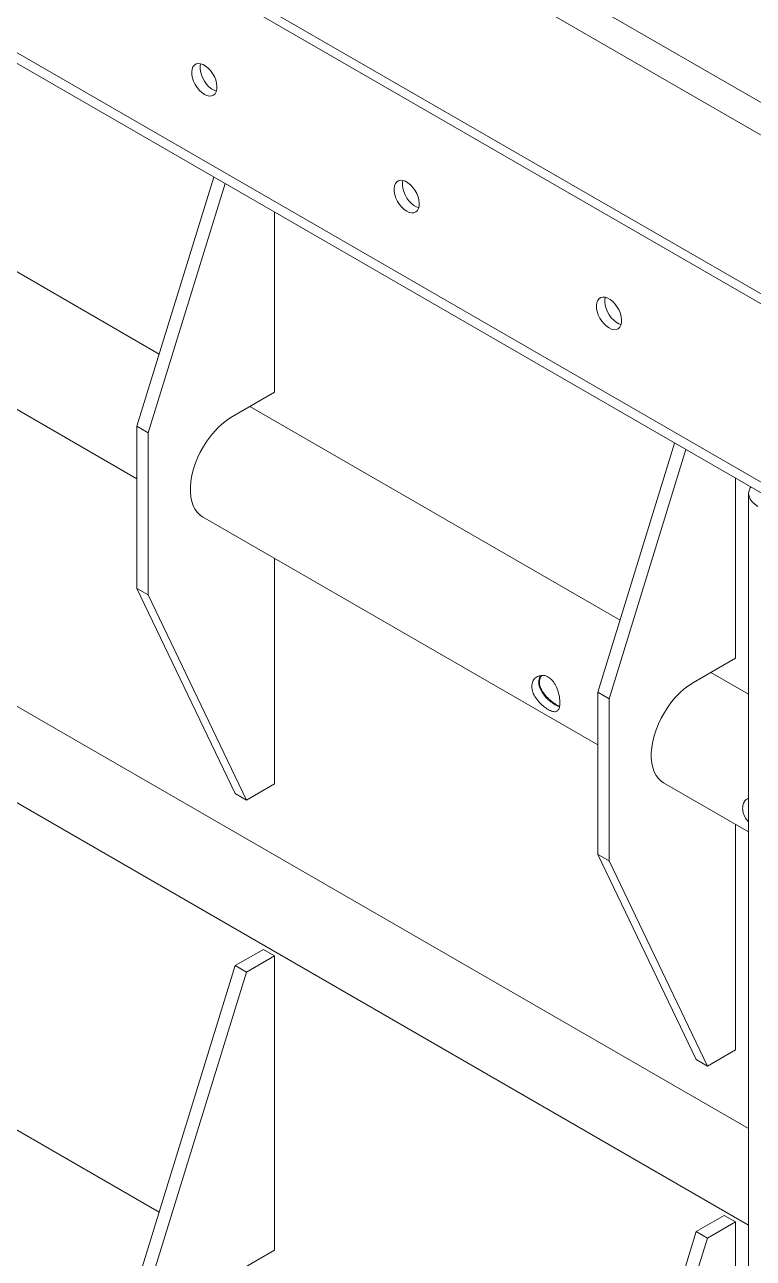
# Model space of a CAD drawing. Header units: millimetres. Extents: x 953 to 17674, y 376 to 6295.
# Drawn here: x 2602 to 2969, y 2392 to 3012 of the extents above; entities that cross this region are included whole.
import ezdxf

# ---------------------------------------------------------------- set-up
doc = ezdxf.new("R2010")
doc.units = ezdxf.units.MM

msp = doc.modelspace()

# ---------------------------------------------------------------- linework, layer by layer
at = {"linetype": 'Continuous', "lineweight": 20}
for p, q in [((3214.75435, 2833.66264), (1891.05049, 3597.82062)), ((3049.29137, 2827.9624), (1725.58751, 3592.12037)), ((3053.534, 2830.41162), (1729.83014, 3594.56959)), ((1883.97943, 3585.57318), (3207.68329, 2821.41521)), ((3049.29137, 2738.1429), (1725.58751, 3502.30087)), ((1728.9019, 3494.97537), (3052.60576, 2730.8174)), ((2966.82335, 2456.79339), (1916.52446, 3063.11804)), ((1895.47619, 3026.65734), (2966.82331, 2408.18181)), ((2670.17557, 2846.68997), (2483.90645, 2954.22085)), ((2697.64501, 2935.73188), (2658.96845, 2810.36222)), ((2703.30188, 2932.46624), (2664.62532, 2807.09658)), ((2728.26493, 2827.50414), (2728.26493, 2918.05544)), ((2460.12191, 2898.67129), (2658.96845, 2783.87963)), ((2707.05173, 2815.25802), (2728.26493, 2827.50414)), ((2902.10655, 2712.79907), (2715.83747, 2820.32992)), ((2664.62532, 2807.09658), (2658.96845, 2810.36222)), ((2658.96845, 2810.36222), (2658.96845, 2728.70812)), ((2664.62532, 2807.09658), (2664.62532, 2725.44248)), ((2929.57599, 2801.84097), (2890.89943, 2676.47131)), ((2935.23286, 2798.57533), (2896.5563, 2673.20567)), ((2960.19591, 2693.61324), (2960.19591, 2784.16453)), ((2966.82335, 2776.51202), (2966.82335, 1453.71593)), ((2692.05297, 2764.78034), (2890.89943, 2649.98872)), ((2728.26493, 2630.30953), (2728.26493, 2743.87561)), ((2664.62532, 2725.44248), (2658.96845, 2728.70812)), ((2658.96845, 2728.70812), (2708.46592, 2625.41108)), ((2664.62532, 2725.44248), (2714.12279, 2622.14544)), ((2938.9827, 2681.36712), (2960.19591, 2693.61324)), ((2966.82329, 2675.43889), (2947.76845, 2686.43902)), ((2896.5563, 2673.20567), (2890.89943, 2676.47131)), ((2890.89943, 2676.47131), (2890.89943, 2594.81721)), ((2869.74783, 2669.96762), (2871.55108, 2669.13549)), ((2896.5563, 2673.20567), (2896.5563, 2591.55157)), ((2714.12279, 2622.14544), (2728.26493, 2630.30953)), ((2923.98395, 2630.88944), (2966.82335, 2606.15877)), ((2714.12279, 2622.14544), (2708.46592, 2625.41108)), ((2960.19591, 2496.41862), (2960.19591, 2609.98471)), ((2896.5563, 2591.55157), (2890.89943, 2594.81721)), ((2890.89943, 2594.81721), (2940.3969, 2491.52018)), ((2896.5563, 2591.55157), (2946.05377, 2488.25454)), ((2722.60806, 2547.02189), (2708.46592, 2538.8578)), ((2728.26493, 2543.75625), (2722.60806, 2547.02189)), ((2728.26493, 2543.75625), (2714.12279, 2535.59216)), ((2728.26493, 2395.55403), (2728.26493, 2543.75625)), ((2708.46592, 2538.8578), (2658.96845, 2378.41211)), ((2714.12279, 2535.59216), (2664.62532, 2375.14647)), ((2714.12279, 2535.59216), (2708.46592, 2538.8578)), ((2670.17557, 2414.73996), (2483.90645, 2522.27084)), ((2946.05377, 2488.25454), (2960.19591, 2496.41862)), ((2946.05377, 2488.25454), (2940.3969, 2491.52018)), ((2954.53904, 2413.13098), (2940.3969, 2404.9669)), ((2960.19591, 2409.86534), (2946.05377, 2401.70126)), ((2960.19591, 2409.86534), (2954.53904, 2413.13098)), ((2960.19591, 2261.66313), (2960.19591, 2409.86534)), ((2940.3969, 2404.9669), (2890.89943, 2244.5212)), ((2946.05377, 2401.70126), (2940.3969, 2404.9669)), ((2946.05377, 2401.70126), (2896.5563, 2241.25556)), ((2707.05173, 2383.30791), (2728.26493, 2395.55403))]:
    msp.add_line(p, q, dxfattribs=at)
at = {"linetype": 'Continuous', "lineweight": 20, "flags": 128}
for points in [[(2692.90952, 2977.35594), (2694.19062, 2976.76687), (2695.4192, 2976.50276), (2696.54511, 2976.57436), (2697.52207, 2976.97899), (2698.3103, 2977.69972), (2698.87734, 2978.70738), (2699.20011, 2979.9605), (2699.26535, 2981.40794), (2699.07038, 2982.99022), (2698.62311, 2984.64281), (2697.94202, 2986.2979), (2697.05483, 2987.88781), (2695.99796, 2989.34741), (2694.81473, 2990.61684), (2693.55335, 2991.64433), (2692.26568, 2992.38769), (2691.0044, 2992.8165), (2689.82108, 2992.91324), (2688.76421, 2992.67388), (2687.8771, 2992.10826), (2687.19592, 2991.23959), (2686.74875, 2990.10335), (2686.55378, 2988.74618), (2686.61893, 2987.22346), (2686.94169, 2985.59768), (2687.50882, 2983.93528), (2688.29697, 2982.30453), (2689.27402, 2980.77187), (2690.39984, 2979.40037), (2691.62851, 2978.24594), (2692.90952, 2977.35594)], [(2698.99928, 2979.05519), (2697.79598, 2979.47125), (2696.50831, 2980.21461), (2695.24703, 2981.24205), (2694.06371, 2982.51153), (2693.00684, 2983.97113), (2692.11973, 2985.56089), (2691.43855, 2987.21603), (2690.99137, 2988.86857), (2690.7964, 2990.45095), (2690.86156, 2991.89834), (2691.06243, 2992.80366)], [(2794.73293, 2918.57454), (2796.01394, 2917.98551), (2797.24261, 2917.72135), (2798.36843, 2917.793), (2799.34548, 2918.19759), (2800.13363, 2918.91836), (2800.70075, 2919.92597), (2801.02352, 2921.1791), (2801.08867, 2922.62659), (2800.8937, 2924.20887), (2800.44652, 2925.86141), (2799.76535, 2927.51655), (2798.87824, 2929.1064), (2797.82137, 2930.566), (2796.63805, 2931.83549), (2795.37676, 2932.86293), (2794.08909, 2933.60629), (2792.82781, 2934.03509), (2791.64449, 2934.13184), (2790.58762, 2933.89248), (2789.70043, 2933.3269), (2789.01933, 2932.45818), (2788.57216, 2931.32195), (2788.3771, 2929.96483), (2788.44234, 2928.44206), (2788.7651, 2926.81628), (2789.33215, 2925.15392), (2790.12038, 2923.52313), (2791.09743, 2921.99047), (2792.22325, 2920.61896), (2793.45183, 2919.46459), (2794.73293, 2918.57454)], [(2800.8226, 2920.27383), (2799.61939, 2920.68985), (2798.33172, 2921.4332), (2797.07044, 2922.46065), (2795.88712, 2923.73013), (2794.83025, 2925.18973), (2793.94306, 2926.77954), (2793.26196, 2928.43463), (2792.81478, 2930.08717), (2792.61973, 2931.66959), (2792.68497, 2933.11694), (2792.88584, 2934.02226)], [(2896.55626, 2859.79318), (2897.83735, 2859.20411), (2899.06593, 2858.94), (2900.19184, 2859.0116), (2901.16881, 2859.41623), (2901.95704, 2860.13696), (2902.52408, 2861.14462), (2902.84684, 2862.39775), (2902.91208, 2863.84519), (2902.71711, 2865.42747), (2902.26985, 2867.08005), (2901.58876, 2868.73514), (2900.70157, 2870.32505), (2899.64478, 2871.7846), (2898.46146, 2873.05408), (2897.20009, 2874.08158), (2895.9125, 2874.82488), (2894.65113, 2875.25374), (2893.46782, 2875.35048), (2892.41094, 2875.11112), (2891.52384, 2874.5455), (2890.84266, 2873.67683), (2890.39548, 2872.54059), (2890.20051, 2871.18342), (2890.26575, 2869.66065), (2890.58852, 2868.03487), (2891.15556, 2866.37252), (2891.9437, 2864.74177), (2892.92075, 2863.20911), (2894.04666, 2861.83756), (2895.27524, 2860.68318), (2896.55626, 2859.79318)], [(2902.64601, 2861.49243), (2901.44272, 2861.90849), (2900.15513, 2862.6518), (2898.89376, 2863.67929), (2897.71045, 2864.94878), (2896.65357, 2866.40838), (2895.76647, 2867.99813), (2895.08529, 2869.65328), (2894.63811, 2871.30581), (2894.44314, 2872.88819), (2894.50838, 2874.33553), (2894.70917, 2875.2409)], [(2692.05297, 2764.78034), (2690.88382, 2765.56968), (2689.49381, 2766.87883), (2688.30961, 2768.46798), (2687.34517, 2770.31841), (2686.61173, 2772.4086), (2686.11798, 2774.71395), (2685.86965, 2777.20742), (2685.86965, 2779.85982), (2686.11798, 2782.64), (2686.61173, 2785.51542), (2687.34517, 2788.45242), (2688.30961, 2791.41638), (2689.49381, 2794.37278), (2690.88382, 2797.28679), (2692.46344, 2800.12426), (2694.21405, 2802.85202), (2696.11517, 2805.43803), (2698.14454, 2807.8519), (2700.27831, 2810.06546), (2702.49152, 2812.05273), (2704.75818, 2813.79041), (2707.05173, 2815.25802)], [(2967.83985, 2779.75177), (2967.6064, 2779.3663), (2967.02026, 2777.95698), (2966.82335, 2776.51202), (2967.02035, 2775.06711), (2967.6064, 2773.65779), (2968.56718, 2772.31872), (2969.87908, 2771.08288), (2971.50962, 2769.98077)], [(2923.98395, 2630.88944), (2922.81479, 2631.67877), (2921.42479, 2632.98792), (2920.24059, 2634.57707), (2919.27615, 2636.42751), (2918.54271, 2638.51769), (2918.04896, 2640.82305), (2917.80063, 2643.31651), (2917.80063, 2645.96891), (2918.04896, 2648.74909), (2918.54271, 2651.62452), (2919.27615, 2654.56152), (2920.24059, 2657.52548), (2921.42479, 2660.48188), (2922.81479, 2663.39589), (2924.39442, 2666.23335), (2926.14503, 2668.96112), (2928.04615, 2671.54712), (2930.07552, 2673.96099), (2932.20928, 2676.17456), (2934.4225, 2678.16182), (2936.68916, 2679.8995), (2938.9827, 2681.36712)]]:
    msp.add_lwpolyline(points, dxfattribs=at)
at = {"linetype": 'Continuous', "lineweight": 20}
for points, knots in [([(2857.66542, 2679.32216), (2857.76458, 2680.18493), (2857.96278, 2681.90941), (2859.46522, 2683.83916), (2861.60499, 2684.968), (2864.14814, 2685.01388), (2866.60677, 2683.8852), (2868.65839, 2681.79108), (2870.23045, 2678.99252), (2871.30275, 2675.74474), (2871.83354, 2672.49216), (2871.82437, 2669.74913), (2871.31484, 2667.78928), (2870.29298, 2666.69496), (2868.69936, 2666.54389), (2866.56501, 2667.33827), (2864.13305, 2668.89657), (2861.69712, 2671.01401), (2859.54883, 2673.59027), (2857.975, 2676.4901), (2857.76702, 2678.39272), (2857.66542, 2679.32216)], [0, 0, 0, 0, 0.051721321, 0.10338019, 0.15666261, 0.211448695, 0.264366882, 0.31488662, 0.366241964, 0.420271864, 0.474811395, 0.5269788, 0.577653288, 0.629679641, 0.684060919, 0.738296959, 0.789749255, 0.840250122, 0.892965509, 0.94771237, 1, 1, 1, 1]), ([(2862.29087, 2684.78646), (2862.2619, 2684.76069), (2861.60413, 2684.17569), (2861.13914, 2682.33153), (2861.23881, 2679.64173), (2862.40274, 2676.87221), (2864.34776, 2674.24325), (2866.79144, 2671.95041), (2868.67438, 2670.60225), (2869.58621, 2670.06317), (2869.74783, 2669.96762)], [0, 0, 0, 0, 0.0077421529, 0.1757964065, 0.3328851696, 0.4852244124, 0.644364909, 0.813318737, 0.9669114496, 1, 1, 1, 1]), ([(2861.55448, 2681.56727), (2861.61624, 2682.45094), (2861.70274, 2683.68856), (2862.42233, 2684.54526), (2862.62813, 2684.79027)], [0, 0, 0, 0, 0.714007403, 1, 1, 1, 1]), ([(2871.64975, 2669.51089), (2871.41569, 2669.58321), (2870.569, 2669.84482), (2868.64024, 2671.09164), (2866.20396, 2673.00173), (2863.89738, 2675.42029), (2862.14478, 2678.21951), (2861.5775, 2680.36228), (2861.55706, 2681.432), (2861.55448, 2681.56727)], [0, 0, 0, 0, 0.067556784, 0.244389025, 0.413779652, 0.593172686, 0.784843092, 0.972792465, 1, 1, 1, 1]), ([(2963.7315, 2618.09152), (2963.83477, 2618.94608), (2964.04117, 2620.65417), (2965.27343, 2622.41226), (2966.40245, 2622.90242), (2966.82331, 2623.08514)], [0, 0, 0, 0, 0.38574422, 0.771024957, 1, 1, 1, 1]), ([(2966.82331, 2611.06199), (2966.44878, 2611.49159), (2965.31647, 2612.79039), (2964.05468, 2615.27003), (2963.83757, 2617.16554), (2963.7315, 2618.09152)], [0, 0, 0, 0, 0.20179175, 0.6100669, 1, 1, 1, 1])]:
    msp.add_open_spline(points, degree=3, knots=knots, dxfattribs=at)

doc.saveas('drawing.dxf')
